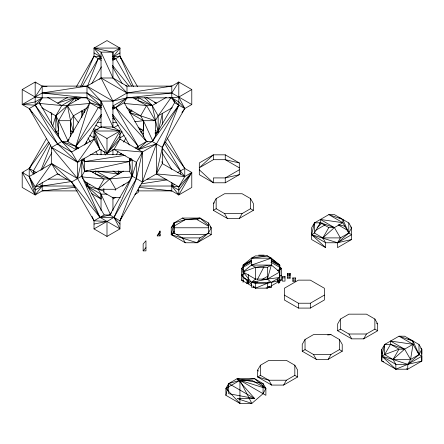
<?xml version="1.0" encoding="UTF-8"?>
<svg xmlns="http://www.w3.org/2000/svg" width="444" height="444" viewBox="0 0 444 444"><rect width="100%" height="100%" fill="white"/><g stroke="black" fill="none" stroke-linecap="round" stroke-linejoin="round"><path stroke-width="0.67" d="M49.628 142.79L33.433 170.851L33.433 174.092L29.221 168.42L46.454 138.572M70.552 136.358L70.552 120.701L67.405 105.522L75.83 97.414L78.804 99.134M75.83 100.66L75.83 97.414L57.576 103.091L67.521 97.347M86.996 182.589L86.996 186.03L101.038 198.995L101.038 194.133L98.229 189.272L84.083 181.102M101.21 109.291L89.805 102.708L86.996 97.841L86.996 86.103L101.038 78L112.948 78L126.99 86.103L171.795 86.103L178.81 82.051L191.786 89.544L191.786 104.523L184.765 108.575L181.901 112.493M95.765 170.851L95.765 174.092L109.801 178.954L132.084 176.895M101.038 210.473L101.038 194.133L86.996 186.03L87.623 183.422M101.038 127.051L101.038 101.088L86.996 86.103L42.197 86.103L35.176 82.051L22.2 89.544L22.2 104.523L29.221 108.575L57.576 143.939L77.572 162.36L77.572 178.571L99.972 217.371L119.969 228.915L106.993 236.408L94.017 228.915L94.017 220.812L92.058 216.372M103.846 188.467L103.846 192.513L112.271 197.375L120.357 197.375M112.948 154.806L112.948 149.944M112.948 78.094L112.948 52.131L119.969 48.08L119.969 56.183L120.968 58.741M97.802 171.145L118.226 174.092L118.226 170.851M138.217 189.138L138.217 192.513L134.848 194.455M155.345 130.425L158.153 132.046L152.198 105.522L138.162 97.414L138.162 100.66L152.198 105.522L158.153 115.84L158.153 132.046L154.939 133.006M143.151 250.871L143.151 243.995L145.959 240.748L145.959 250.871L143.151 250.871L145.959 247.63M143.434 136.358L143.434 120.701L140.626 115.84L126.479 107.67M160.001 235.886L160.001 231.024L157.193 235.886L160.001 235.886L160.001 234.266M160.001 231.024L160.001 232.645L157.193 235.886M210.201 226.901L211.222 227.783L208.414 233.039L197.18 242.763L171.229 234.66L171.229 227.783L174.037 222.921L182.462 218.054L199.989 218.054L208.414 222.921L211.222 227.783L211.222 234.66L197.18 242.763L185.27 242.763L171.229 234.66L174.037 222.921L185.27 219.675L199.989 218.054L208.669 225.574M172.355 234.66L171.229 234.66L174.037 233.039L174.037 222.921L174.037 233.361M180.558 174.092L180.558 170.851L164.358 142.79M167.188 137.973L184.765 168.42L184.765 176.523L178.81 186.841L178.81 194.944L171.795 190.892L169.075 190.476M211.222 234.66L208.414 233.039L208.414 222.921M213.348 210.345L216.156 208.724L216.156 198.601L224.575 193.739L242.108 193.739L250.527 198.601L253.335 203.469L253.335 210.345L239.299 218.448L227.384 218.448L213.348 210.345L213.348 203.469L216.156 198.601M254.801 283.15L251.493 282.34L243.068 271.944L243.068 266.017L251.52 260.489M248.34 274.453L248.34 283.649L247.025 283.649L247.025 279.015M253.335 210.345L250.527 208.724L250.527 198.601M294.827 365.234L294.827 375.358L286.402 380.219L268.875 380.219L257.642 376.978L260.45 375.358L260.45 365.234L268.875 360.373L286.402 360.373L294.827 365.234L297.635 370.102L297.635 376.978L283.594 385.081L271.684 385.081L257.642 376.978L257.642 370.102L260.45 365.234M263.076 393.689L263.076 383.566L254.651 378.704L237.124 378.704L228.699 383.566L225.891 388.433L225.891 395.31L239.932 403.413L251.842 403.413L263.076 393.689L265.884 388.433L263.076 383.566L237.124 378.704L254.651 398.551L237.124 398.551L251.842 403.413L239.932 380.325L228.699 383.566L225.891 395.31M243.068 277.478L251.493 282.34L271.345 282.34L279.77 277.478L279.77 265.068L271.345 258.186L267.377 255.894L255.461 255.894L251.493 258.186L243.068 265.068L243.068 282.34M302.231 351.237L305.039 349.617L305.039 339.494L313.464 334.632L330.991 334.632L339.41 339.494L342.219 344.355L342.219 351.237L328.183 359.34L316.272 359.34L302.231 351.237L302.231 344.355L305.039 339.494M337.69 330.763L337.69 323.887L340.498 319.025L348.917 314.158L366.45 314.158L374.869 319.025L377.678 323.887L377.678 330.763L363.642 338.866L351.726 338.866L337.69 330.763L340.498 329.143L340.498 319.025M342.219 351.237L339.41 349.617L339.41 339.494M377.678 330.763L374.869 329.143L374.869 319.025M381.812 349.361L381.812 361.1L395.848 369.203L407.764 369.203L421.8 361.1L421.8 349.361L418.992 344.494L404.612 336.197L398.995 336.197L384.621 344.494L381.812 349.361L381.812 354.223M383.755 361.71L381.812 361.1L381.812 356.238L384.621 354.617L384.621 344.494L385.941 344.117M421.8 356.238L407.764 364.341L393.04 359.479L384.621 354.617L390.576 344.3L390.576 341.059L413.037 344.3L418.992 354.617L421.8 356.238L421.8 361.1L407.764 364.341L395.848 369.203L381.812 356.238L384.621 344.494L390.576 344.3L404.612 349.162L410.567 359.479L407.764 364.341L407.764 369.203L406.465 368.798M395.848 369.203L395.848 364.341L393.04 359.479L404.612 349.162L413.037 344.3L398.995 336.197L413.037 341.059L413.037 344.3L410.567 359.479L393.04 359.479L381.812 356.238L395.848 364.341L407.764 364.341L418.992 354.617L421.8 349.361L420.779 348.473M410.567 359.479L418.992 354.617L418.992 344.494M169.075 97.425L171.795 97.841L178.81 105.139L156.41 143.939L142.369 152.042L136.413 162.36L132.201 176.14L114.014 217.371L119.969 228.915L119.969 220.812L142.369 182.012L156.41 173.904L162.365 147.38L178.81 105.139L178.81 82.051L177.989 83.1M75.28 187.301L42.197 190.892L35.176 194.944L35.176 186.841L51.621 163.586L77.572 178.571L81.785 159.929L84.593 161.549L129.398 161.549L132.201 159.929L132.201 176.14L109.801 214.94L99.972 217.371L71.617 182.012L51.621 163.586L51.621 147.38L29.221 108.575L39.388 102.708L42.197 97.841L42.197 86.103L47.02 86.624M158.153 132.046L162.365 113.403L162.365 124.215M143.307 181.008L142.369 182.012L132.201 176.14L129.398 161.549L130.175 158.292M172.416 183.422L171.795 186.03L178.81 194.944L191.786 187.451L191.786 172.472L184.765 168.42L165.523 142.119M351.609 239.521L337.568 242.763L325.657 242.763L311.616 234.66L314.424 233.039L322.849 237.901L325.657 242.763L325.657 247.63L311.616 234.66L314.424 222.921L328.804 214.619L334.421 214.619L348.801 222.921L351.609 227.783L351.609 239.521L337.568 247.63L337.568 242.763L340.376 237.901L348.801 233.039L351.609 227.783L350.588 226.901M254.917 287.201L251.493 287.201L251.493 282.34L267.377 279.098L271.345 265.068L271.345 258.186L251.493 258.186L251.493 265.068L243.068 271.944L255.461 279.098L267.377 279.098L279.77 277.478M52.625 126.335L55.833 115.84L61.788 105.522L75.83 97.414L78.261 99.722M279.365 281.452L278.799 283.167L277.489 280.68L277.489 279.165L280.114 279.165L280.114 280.68L278.799 283.167L278.049 280.88M289.593 275.08L290.154 273.365L287.529 273.365L287.529 278.127L290.154 278.127L290.154 273.365M191.786 104.523L171.795 92.979L126.99 97.841L112.948 105.95L115.756 107.57L138.162 146.37L138.162 149.611L156.41 143.939L142.369 182.012L142.369 152.042L119.886 139.061M40.881 170.446L50.849 144.849M87.512 86.136L98.229 58.614L101.038 56.993L94.017 48.08L106.993 40.587L119.969 48.08L119.342 49.295M51.621 163.586L57.576 173.904L71.617 182.012L94.017 220.812L104.185 214.94L109.801 214.94L119.969 220.812L136.413 178.571L142.369 152.042L112.676 149.428M247.025 283.649L248.34 280.408L248.34 283.649M80.586 86.63L94.017 56.183L94.017 48.08L119.969 48.08L112.948 56.993L115.756 58.614L131.613 86.075M119.969 220.812L121.928 216.372M253.124 281.94L255.461 283.289L256.088 282.073M257.342 279.642L263.925 266.888M289.366 276.373L290.154 274.886L287.529 274.886L288.317 276.373M294.666 279.437L295.454 277.944L292.824 277.944L292.824 281.185L295.454 281.185L295.454 277.944M76.44 86.63L94.017 56.183L101.038 56.993L94.017 52.941M58.641 136.358L58.641 120.701L67.405 105.522L81.552 97.353M82.379 86.075L98.229 58.614L101.598 58.614M42.147 169.514L51.793 152.797M91.78 83.544L101.426 66.828M87.507 107.67L73.36 115.84L70.552 120.701L70.552 130.425L73.36 132.046L73.36 115.84L67.405 105.522L61.788 105.522L39.505 103.463M89.338 100.749L89.805 102.708L101.038 105.95L86.996 97.841L42.197 97.841L35.176 105.139L22.2 104.523L42.197 92.979L86.996 92.979L101.038 101.088L101.038 105.95L98.229 107.57L75.83 146.37L75.83 149.611L61.788 141.508L35.176 105.139L35.176 82.051L36.003 83.1M84.543 145.033L101.426 115.784M112.782 109.291L124.181 102.708L126.99 97.841L126.99 86.103L125.652 85.792M99.867 149.367L106.993 153.48L119.969 131.008L112.843 126.89M114.014 149.428L119.969 139.111L106.993 153.48L94.017 131.008L101.732 126.557M116.35 154.645L118.071 151.659M123.587 142.108L126.002 137.929M89.805 184.41L86.996 186.03L98.229 189.272L104.185 178.954L109.801 178.954L123.36 171.123M131.385 109.884L129.393 112.593L140.626 115.84L146.581 105.522L152.198 105.522L166.345 97.353M71.617 182.012L81.785 176.14L84.593 171.279L129.398 161.549L131.08 158.63M136.813 148.707L138.162 146.37L112.382 114.225M115.135 190.354L115.756 189.272L129.903 181.102M155.345 136.358L155.345 120.701L158.153 115.84L171.073 97.569M178.072 193.795L178.81 194.944L191.786 172.472L184.765 176.523L156.41 173.904L162.365 163.586L162.365 147.38L184.765 108.575L178.81 97.031L171.795 97.841L126.99 97.841L112.948 101.088L101.038 101.088L112.948 126.951L101.038 126.951L119.969 131.008L119.969 139.183M197.18 242.763L199.989 237.901L208.414 233.039M239.299 218.448L242.108 213.586L250.527 208.724M315.745 222.538L314.424 222.921L314.424 233.039L320.379 222.722L320.379 219.48L334.421 227.583L340.376 237.901L322.849 237.901L328.804 227.583L334.421 227.583L342.84 222.722L342.84 219.48L328.804 214.619L342.84 222.722L348.801 233.039L351.609 234.66L337.568 242.763L311.616 234.66M283.594 385.081L286.402 380.219M328.183 359.34L330.991 354.479L339.41 349.617M363.642 338.866L366.45 334.005L374.869 329.143M393.04 359.479L398.995 349.162L404.612 349.162L390.576 341.059M22.2 89.544L35.176 97.031L42.197 86.103M178.81 82.051L171.795 92.979L126.99 92.979L101.038 78L99.534 79.387M119.675 134.782L122.022 131.457M71.384 181.546L42.197 186.03L35.176 194.944L22.2 187.451L22.2 172.472L29.221 168.42L48.463 142.119M178.81 105.139L152.198 141.508L138.162 149.611L146.581 141.508L152.198 141.508L162.365 147.38M129.398 161.549L131.385 158.835M94.017 139.183L94.017 131.008L119.969 131.008L106.993 138.495L106.993 153.48L119.969 135.87M23.565 172.405L22.2 172.472L35.176 194.944L29.221 176.523L29.221 168.42L30.936 166.272M69.125 139.366L67.405 141.508L61.788 141.508L51.621 147.38L52.02 148.69M101.609 114.225L75.83 146.37L76.912 148.834M153.918 139.366L152.198 141.508L174.597 102.708L174.131 100.749M109.801 214.94L111.522 212.798M171.229 227.783L174.037 224.542M171.229 234.66L174.037 231.418M174.597 184.41L171.795 186.03L178.81 186.841L191.786 172.472L178.81 190.082L171.795 186.03L139.394 186.03M119.924 154.845L121.301 153.324M268.781 281.79L267.377 283.289L255.461 288.156L253.124 286.802M278.604 271.306L281.413 268.309L270.884 262.226M317.133 227.55L322.144 222.921M41.686 107.67L55.833 115.84L58.641 130.425L55.833 132.046L55.833 115.84L67.405 105.522L89.688 103.463M98.229 189.272L109.801 178.954L115.756 189.272L98.229 189.272L103.99 191.175M322.849 237.901L334.421 227.583L320.379 222.722L314.424 222.921L311.616 227.783L311.616 239.521L325.657 247.63M112.543 108.525L115.756 107.57L126.99 97.841M122.139 186.175L124.181 184.41M337.568 242.763L348.801 233.039L348.801 222.921M251.493 282.34L255.461 279.098M112.948 52.131L101.038 52.131L94.017 48.08L112.948 52.131L112.948 56.993L119.969 52.941M112.782 60.334L119.969 56.183L137.546 86.63M171.795 97.841L178.81 101.898L184.765 108.575L174.597 102.708L171.795 97.841L171.795 86.103L126.99 92.979L112.948 101.088L86.996 86.103L42.197 92.979L86.996 97.841L84.282 97.425M70.385 133.766L72.766 132.39M135.181 99.134L138.162 97.414M132.201 110.972L129.393 112.593L143.434 120.701L155.345 120.701L146.581 105.522L132.434 97.353M51.704 163.542L29.221 176.523L22.2 172.472M94.1 139.061L71.617 152.042L57.576 143.939L35.176 105.139M113.93 127.617L118.137 125.186M178.81 97.031L191.786 89.544M74.592 186.03L42.197 186.03L35.176 190.082L29.221 176.523L35.176 186.841L57.665 173.854M100.061 149.378L77.572 162.36L51.621 147.38L77.572 178.571M119.886 137.934L124.098 135.503M158.153 115.84L172.305 107.67M140.626 132.046L143.434 130.425L143.434 120.701L134.743 121.706M106.993 153.48L114.119 149.367M155.178 133.766L157.559 132.39M92.785 172.566L95.166 171.195M135.181 148.091L146.581 141.508L147.869 141.891M112.948 198.995L115.873 197.308M177.578 172.566L184.765 168.42M213.348 159.701L199.306 167.804L213.348 154.834L225.258 154.834L239.299 162.942L239.299 174.681L225.258 182.789L213.348 182.789L199.306 174.681L199.306 162.942L213.348 154.834L213.348 159.701L225.258 159.701L239.299 162.942M94.017 228.915L114.014 217.371L136.413 178.571L136.413 162.36L113.93 149.378M239.299 169.819L225.258 177.922L213.348 177.922L213.348 182.789L199.306 169.819M173.571 226.429L185.27 219.675L197.18 219.675L208.297 226.096M213.348 203.469L214.519 202.791M197.18 219.675L199.989 218.054M243.068 265.068L251.332 260.295M243.068 266.017L251.493 261.15M251.371 285.792L241.425 280.047L241.425 268.309L251.371 262.565M319.219 223.393L320.39 222.716L328.804 227.583M315.712 230.281L325.069 224.88M242.929 276.573L241.425 275.186L244.233 273.565M243.068 271.944L255.461 267.36L267.377 267.36L271.345 265.068L279.77 271.944L267.377 279.098L271.345 282.34L271.345 287.201L267.921 287.201M254.057 281.79L255.461 283.289L257.82 281.929M261.949 279.542L267.26 276.479M277.284 270.69L281.413 268.309L281.413 280.047L279.659 281.063M269.713 281.94L267.377 283.289L255.461 283.289M279.659 276.196L281.413 275.186M269.713 286.802L267.377 288.156L255.461 288.156L252.958 285.836M270.884 286.125L278.488 281.735M287.529 278.127L288.4 277.622M292.824 281.185L293.7 280.68M284.371 295.116L298.412 303.224L310.323 303.224L324.359 295.116M310.323 308.086L324.359 299.983L324.359 288.239L310.323 280.136L298.412 280.136L284.371 288.239L284.371 299.983L298.412 308.086L310.323 308.086L310.323 303.224M239.932 380.325L265.884 388.433L251.842 380.325L239.932 380.325L225.891 388.433L239.932 403.413L239.932 380.325L254.651 378.704L265.884 388.433L265.884 395.31L237.124 378.704M384.621 354.617L398.995 349.162L390.576 344.3M251.493 265.068L271.345 265.068L255.461 267.36L251.493 265.068L271.345 258.186M112.543 59.568L115.756 58.614L112.41 58.247M239.299 174.681L225.258 177.922L225.258 182.789M269.38 282.828L267.377 283.289L267.377 288.156L266.078 287.751M271.384 282.362L278.072 280.819M280.075 280.358L281.413 280.047M22.2 104.523L35.176 101.898L42.197 97.841L35.176 97.031M94.017 224.054L106.993 221.423L106.993 236.408M125.325 155.3L84.593 161.549L82.906 158.63M87.307 170.862L84.593 171.279L81.785 159.929L81.785 176.14L82.778 178.699M141.242 183.838L167.038 179.881M251.493 258.186L267.377 255.894L279.77 265.068L279.77 279.909M112.948 56.993L119.969 56.183L133.4 86.63M35.176 186.841L42.197 186.03L39.388 184.41M327.644 334.998L330.991 334.632M166.966 86.624L171.795 86.103M112.388 58.614L115.756 58.614M98.229 107.57L101.598 107.57M112.388 107.57L115.756 107.57L146.581 141.508L124.181 102.708M55.833 115.84L58.641 120.701L70.552 120.701L73.36 132.046L70.685 131.751M97.686 122.322L101.132 122.322M112.854 122.322L116.3 122.322M99.972 127.567L101.31 127.567M112.676 127.567L114.014 127.567M101.31 149.428L99.972 149.428L94.017 139.111L77.572 162.36L71.617 152.042L61.788 141.508L39.388 102.708L40.382 105.267M90.104 154.673L123.193 154.673M132.201 176.14L129.398 171.279L84.593 171.279L84.593 158.114M48.396 179.154L67.011 179.154M146.975 179.154L165.59 179.154M77.35 190.892L42.197 190.892L42.197 182.589M138.017 190.892L171.795 190.892L171.795 182.589M106.993 194.133L101.038 194.133L110.395 214.458M216.156 208.724L224.575 213.586L242.108 213.586M174.037 227.783L208.464 227.783M176.795 234.66L205.711 234.66M174.037 233.039L182.462 237.901L199.989 237.901M258.613 255.145L264.224 255.145M282.367 277.861L284.998 277.861M277.489 280.68L280.114 280.68M340.498 329.143L348.917 334.005L366.45 334.005M305.039 349.617L313.464 354.479L330.991 354.479M94.017 220.812L106.993 221.423M124.303 103.463L146.581 105.522M93.384 129.004L98.107 129.437M81.907 176.895L104.185 178.954L90.626 171.123M138.706 187.301L171.795 190.892M112.41 107.204L115.756 107.57M320.379 219.48L342.84 222.722M112.676 118.692L114.685 119.125M338.905 224.847L344.921 226.24M280.075 267.998L281.413 268.309M154.412 102.625L156.41 103.091L146.464 97.347M268.037 286.391L271.345 287.201M139.472 129.282L143.434 130.425L138.167 127.389M339.088 217.677L340.376 218.054M407.997 338.866L410.567 339.632L412.609 341.403M57.576 173.904L59.535 174.514M241.425 280.047L243.368 280.658M140.626 115.84L155.345 120.701M61.788 141.508L75.83 146.37L78.261 148.679M94.017 56.183L101.21 60.334M239.299 167.804L225.258 159.701L225.258 154.834M338.15 224.88L347.513 230.281M141.22 132.39L143.606 133.766M81.785 117.727L81.785 110.972L84.593 112.593M47.641 97.353L61.788 105.522M95.849 125.186L100.061 127.617M162.282 163.542L184.765 176.523L162.082 147.808M106.993 138.495L94.017 131.008L99.972 149.428L94.017 135.87M89.893 135.503L94.1 137.934M156.327 173.854L178.81 186.841M56.427 132.39L58.813 133.766M78.804 148.091L67.405 141.508L89.805 102.708L75.83 146.37L77.178 148.707M118.82 171.195L121.201 172.566M270.918 259.956L279.77 265.068L271.345 261.15L279.77 266.017M112.959 171.051L118.226 174.092M376.506 323.21L377.678 323.887M289.277 277.622L290.154 278.127M294.577 280.68L295.454 281.185M182.462 218.054L185.27 219.675M96.348 171.19L109.801 178.954M241.425 275.186L243.179 276.196M91.68 193.595L101.038 198.995M29.221 168.42L36.408 172.566M294.827 375.358L297.635 376.978M260.45 375.358L268.875 380.219L271.684 385.081L270.746 384.082M86.996 92.979L101.038 105.95M243.934 277.5L251.454 284.449M126.99 92.979L112.948 78L101.038 52.131L101.038 78.094M241.425 268.309L244.233 271.306M257.642 370.102L258.58 371.101M144.711 97.491L152.198 105.522M119.969 224.054L114.014 217.371L99.972 217.371L81.785 176.14L104.185 214.94M112.382 65.268L129.137 86.164M144.866 139.366L146.581 141.508M73.36 115.84L78.577 122.86M29.221 108.575L32.085 112.493M93.234 136.774L94.017 137.884M50.838 112.299L52.02 114.719M348.917 334.005L351.726 338.866M313.464 354.479L316.272 359.34M224.575 213.586L227.384 218.448M112.56 66.828L122.211 83.544M162.193 152.797L171.845 169.514M112.56 115.784L129.448 145.033M182.462 237.901L185.27 242.763M87.99 137.929L90.398 142.108M95.915 151.659L97.636 154.645M292.824 277.944L293.612 279.437M101.038 78L112.948 101.088L112.948 127.051M143.434 120.701L152.792 141.026M103.874 151.337L105.578 155.034M58.641 120.701L68.282 141.642M413.037 341.059L418.992 354.617M342.84 219.48L348.801 233.039M118.493 171.467L119.58 173.931M33.433 170.851L34.782 173.931M287.529 273.365L288.089 275.08M86.375 141.525L87.002 143.479M81.785 110.972L82.773 114.979M161.916 161.594L162.365 163.586M421.8 349.361L421.8 354.223M298.412 303.224L298.412 308.086M279.77 280.991L279.77 282.34M267.377 267.36L267.377 279.098M255.461 266.994L255.461 279.215M255.461 281.934L255.461 288.156M156.41 143.939L156.41 173.904M129.393 109.157L129.393 111.91M129.393 158.114L129.398 171.279M112.948 197.175L112.948 210.473M101.038 149.944L101.038 154.806M84.593 109.157L84.593 111.91M51.621 113.403L51.621 124.215M228.699 383.566L228.699 393.689L254.651 398.551L228.699 383.566M284.998 276.346L282.367 276.346L282.367 281.102L284.998 281.102L284.998 276.346"/></g></svg>
